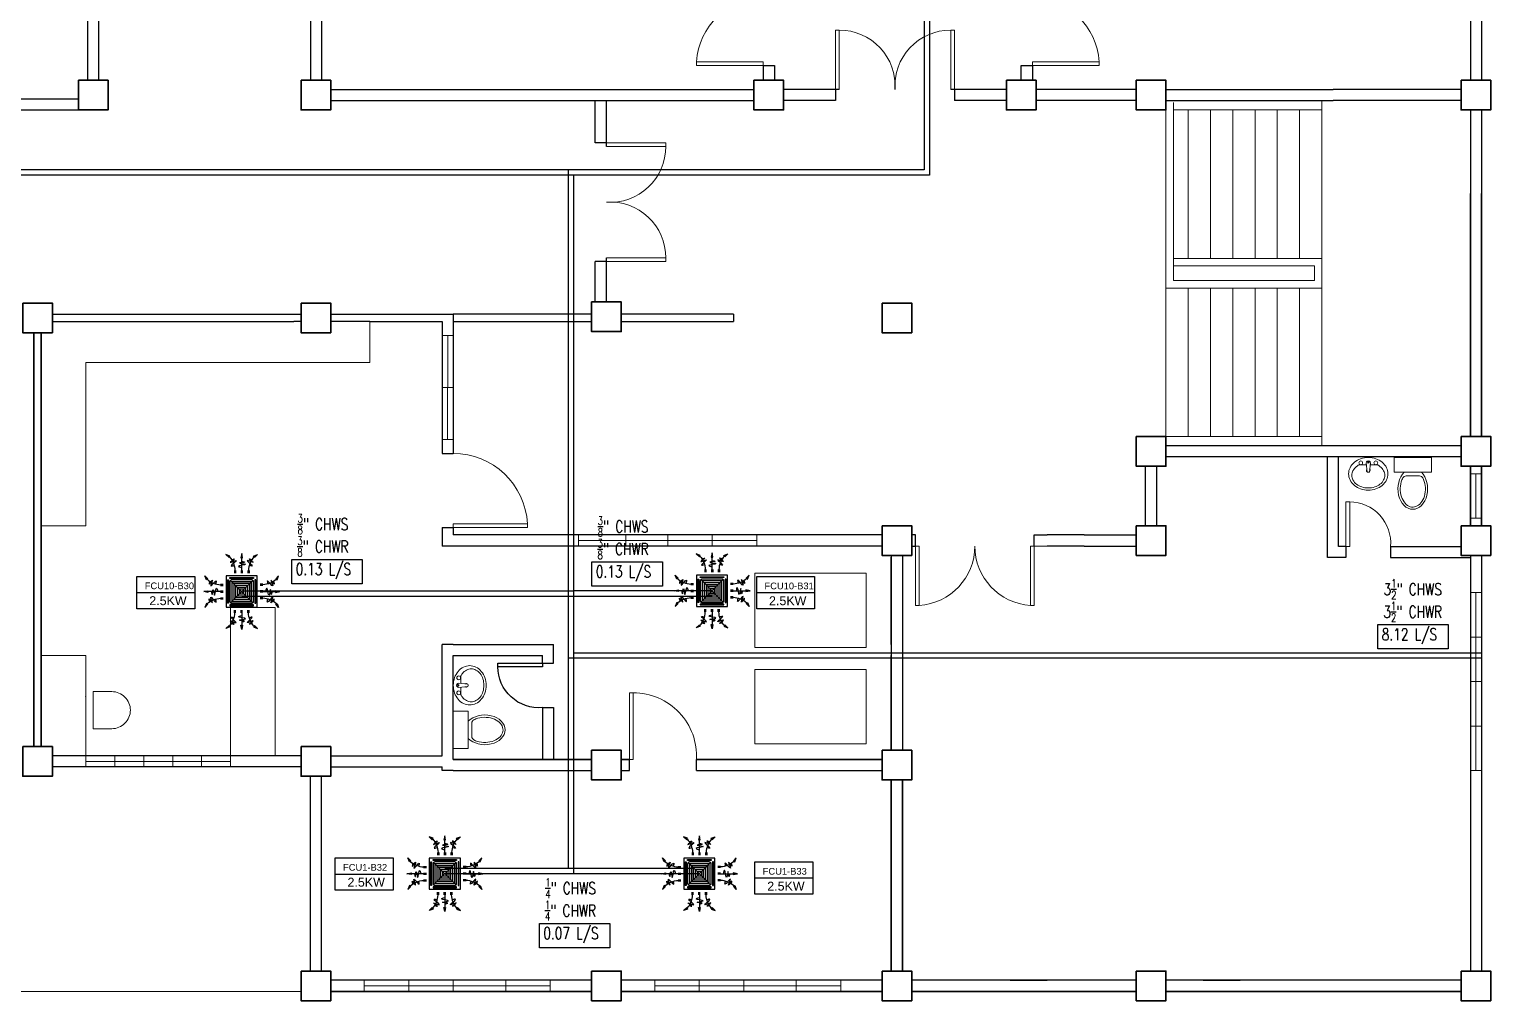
# Model space of a CAD drawing. Header units: millimetres. Extents: x 5 to 430, y 3 to 339.
# Drawn here: x 42.93 to 62.62, y 80.74 to 93.83 of the extents above; entities that cross this region are included whole.
import ezdxf

# ---------------------------------------------------------------- set-up
doc = ezdxf.new("R2010")
doc.units = ezdxf.units.MM
doc.header["$MEASUREMENT"] = 0
for name, color, linetype in [('AIR', 7, 'Continuous'), ('fcu line', 7, 'Continuous'), ('fcu return', 7, 'Continuous'), ('Legends', 7, 'Continuous'), ('pipe label', 7, 'Continuous')]:
    doc.layers.add(name, color=color, linetype=linetype)
doc.styles.add('Arch-Dim', font='simplex.shx', dxfattribs={"width": 0.75})
doc.styles.get("Standard").update_dxf_attribs({"font": 'arial.ttf'})

# ---------------------------------------------------------------- blocks, each defined once
blk = doc.blocks.new('door-.60m')
at = {"ltscale": 0.03}
blk.add_lwpolyline([(0, 0), (0.05, 0), (0.05, 0.6), (0, 0.6)], close=True, dxfattribs=at)
blk.add_arc((0.05, 0.048), 0.552, 355.0209, 90, dxfattribs=at)
blk = doc.blocks.new('FCU-13000P (CASSETTE SPLIT)')
at = {"layer": 'AIR', "ltscale": 3}
for p, q in [((0, 0.523), (0, 1)), ((-0.193, 0.558), (-0.193, 0.487)), ((-0.162, 0.558), (-0.162, 0.487)), ((-0.016, 0.558), (-0.016, 0.487)), ((0.016, 0.558), (0.016, 0.487)), ((0.162, 0.558), (0.162, 0.487)), ((0.193, 0.558), (0.193, 0.487)), ((-0.523, 0), (-1, 0)), ((-0.558, 0.193), (-0.487, 0.193)), ((-0.558, 0.162), (-0.487, 0.162)), ((-0.558, 0.016), (-0.487, 0.016)), ((0.558, 0.193), (0.487, 0.193)), ((0.558, 0.162), (0.487, 0.162)), ((0.558, 0.016), (0.487, 0.016)), ((0.523, 0), (1, 0)), ((-0.558, -0.016), (-0.487, -0.016)), ((-0.558, -0.162), (-0.487, -0.162)), ((-0.558, -0.193), (-0.487, -0.193)), ((0.558, -0.016), (0.487, -0.016)), ((0.558, -0.162), (0.487, -0.162)), ((0.558, -0.193), (0.487, -0.193)), ((-0.193, -0.558), (-0.193, -0.487)), ((-0.162, -0.558), (-0.162, -0.487)), ((-0.016, -0.558), (-0.016, -0.487)), ((0, -0.523), (0, -1)), ((0.016, -0.558), (0.016, -0.487)), ((0.162, -0.558), (0.162, -0.487)), ((0.193, -0.558), (0.193, -0.487))]:
    blk.add_line(p, q, dxfattribs=at)
at = {"layer": 'AIR'}
for p, q in [((0.295, -0.295), (-0.295, 0.295)), ((0.295, 0.295), (-0.295, -0.295))]:
    blk.add_line(p, q, dxfattribs=at)
at = {"layer": 'AIR', "ltscale": 3}
for points in [[(-0.335, 0.895), (-0.311, 0.932), (-0.416, 0.973)], [(-0.022, 0.89), (0.022, 0.89), (0, 1)], [(0.335, 0.895), (0.311, 0.932), (0.416, 0.973)], [(-0.895, 0.335), (-0.932, 0.311), (-0.973, 0.416)], [(0.895, 0.335), (0.932, 0.311), (0.973, 0.416)], [(-0.89, 0.022), (-0.89, -0.022), (-1, 0)], [(0.89, 0.022), (0.89, -0.022), (1, 0)], [(-0.895, -0.335), (-0.932, -0.311), (-0.973, -0.416)], [(0.895, -0.335), (0.932, -0.311), (0.973, -0.416)], [(-0.335, -0.895), (-0.311, -0.932), (-0.416, -0.973)], [(-0.022, -0.89), (0.022, -0.89), (0, -1)], [(0.335, -0.895), (0.311, -0.932), (0.416, -0.973)]]:
    blk.add_lwpolyline(points, close=True, dxfattribs=at)
at = {"layer": 'AIR'}
for points in [[(-0.323, 0.914, -0.171809), (-0.178, 0.558), (-0.178, 0.522)], [(0.323, 0.914, 0.171809), (0.178, 0.558), (0.178, 0.522)], [(-0.914, 0.323, 0.171809), (-0.558, 0.178), (-0.522, 0.178)], [(0.914, 0.323, -0.171809), (0.558, 0.178), (0.522, 0.178)], [(-0.914, -0.323, -0.171809), (-0.558, -0.178), (-0.522, -0.178)], [(0.914, -0.323, 0.171809), (0.558, -0.178), (0.522, -0.178)], [(-0.323, -0.914, 0.171809), (-0.178, -0.558), (-0.178, -0.522)], [(0.323, -0.914, -0.171809), (0.178, -0.558), (0.178, -0.522)]]:
    blk.add_lwpolyline(points, format="xyb", dxfattribs=at)
for points in [[(-0.41, -0.41), (0.41, -0.41), (0.41, 0.41), (-0.41, 0.41)], [(-0.373, 0.31), (-0.348, 0.31), (-0.348, -0.31), (-0.373, -0.31)], [(-0.31, 0.372), (0.31, 0.372), (0.31, 0.348), (-0.31, 0.348)], [(-0.26, -0.26), (0.26, -0.26), (0.26, 0.26), (-0.26, 0.26)], [(-0.21, -0.21), (0.21, -0.21), (0.21, 0.21), (-0.21, 0.21)], [(-0.16, -0.16), (0.16, -0.16), (0.16, 0.16), (-0.16, 0.16)], [(-0.11, -0.11), (0.11, -0.11), (0.11, 0.11), (-0.11, 0.11)], [(-0.06, -0.06), (0.06, -0.06), (0.06, 0.06), (-0.06, 0.06)], [(0.372, 0.31), (0.348, 0.31), (0.348, -0.31), (0.372, -0.31)], [(-0.31, -0.373), (0.31, -0.373), (0.31, -0.348), (-0.31, -0.348)]]:
    blk.add_lwpolyline(points, close=True, dxfattribs=at)
blk.add_lwpolyline([(-0.26, -0.31), (0.26, -0.31, 0.414214), (0.31, -0.26), (0.31, 0.26, 0.414214), (0.26, 0.31), (-0.26, 0.31, 0.414214), (-0.31, 0.26), (-0.31, -0.26, 0.414214)], format="xyb", close=True, dxfattribs=at)
at = {"layer": 'AIR', "ltscale": 3}
for points in [[(-0.268, 0.84), (-0.231, 0.852), (-0.134, 0.882), (-0.422, 0.704), (0.005, 0.903), (-0.358, 0.645), (-0.239, 0.678), (-0.199, 0.69)], [(0.268, 0.84), (0.231, 0.852), (0.134, 0.882), (0.422, 0.704), (-0.005, 0.903), (0.358, 0.645), (0.239, 0.678), (0.199, 0.69)], [(-0.84, 0.268), (-0.852, 0.231), (-0.882, 0.134), (-0.704, 0.422), (-0.903, -0.005), (-0.645, 0.358), (-0.678, 0.239), (-0.69, 0.199)], [(0.84, 0.268), (0.852, 0.231), (0.882, 0.134), (0.704, 0.422), (0.903, -0.005), (0.645, 0.358), (0.678, 0.239), (0.69, 0.199)], [(-0.84, -0.268), (-0.852, -0.231), (-0.882, -0.134), (-0.704, -0.422), (-0.903, 0.005), (-0.645, -0.358), (-0.678, -0.239), (-0.69, -0.199)], [(0.84, -0.268), (0.852, -0.231), (0.882, -0.134), (0.704, -0.422), (0.903, 0.005), (0.645, -0.358), (0.678, -0.239), (0.69, -0.199)], [(-0.268, -0.84), (-0.231, -0.852), (-0.134, -0.882), (-0.422, -0.704), (0.005, -0.903), (-0.358, -0.645), (-0.239, -0.678), (-0.199, -0.69)], [(0.268, -0.84), (0.231, -0.852), (0.134, -0.882), (0.422, -0.704), (-0.005, -0.903), (0.358, -0.645), (0.239, -0.678), (0.199, -0.69)]]:
    blk.add_open_spline(points, degree=3, knots=[0.0032834, 0.0032834, 0.0032834, 0.0032834, 0.0712567, 0.1924075, 0.3347111, 0.5062145, 0.5813292, 0.5813292, 0.5813292, 0.5813292], dxfattribs=at)
for points in [[(0, 0.8), (0.077, 0.776), (-0.058, 0.755), (0.098, 0.718), (-0.087, 0.663), (0, 0.631)], [(-0.8, 0), (-0.776, -0.077), (-0.755, 0.058), (-0.718, -0.098), (-0.663, 0.087), (-0.631, 0)], [(0.8, 0), (0.776, -0.077), (0.755, 0.058), (0.718, -0.098), (0.663, 0.087), (0.631, 0)], [(0, -0.8), (0.077, -0.776), (-0.058, -0.755), (0.098, -0.718), (-0.087, -0.663), (0, -0.631)]]:
    blk.add_spline(points, degree=3, dxfattribs=at)
for points in [[(-0.416, 0.973), (-0.335, 0.895), (-0.311, 0.932)], [(0, 1), (-0.022, 0.89), (0.022, 0.89)], [(0.416, 0.973), (0.335, 0.895), (0.311, 0.932)], [(-0.973, 0.416), (-0.895, 0.335), (-0.932, 0.311)], [(0.973, 0.416), (0.895, 0.335), (0.932, 0.311)], [(-1, 0), (-0.89, 0.022), (-0.89, -0.022)], [(1, 0), (0.89, 0.022), (0.89, -0.022)], [(-0.973, -0.416), (-0.895, -0.335), (-0.932, -0.311)], [(0.973, -0.416), (0.895, -0.335), (0.932, -0.311)], [(-0.416, -0.973), (-0.335, -0.895), (-0.311, -0.932)], [(0, -1), (-0.022, -0.89), (0.022, -0.89)], [(0.416, -0.973), (0.335, -0.895), (0.311, -0.932)]]:
    blk.add_solid(points, dxfattribs=at)

msp = doc.modelspace()

# ---------------------------------------------------------------- linework, layer by layer
at = {"color": 8, "lineweight": 25}
for p, q in [((43.716, 93.144), (43.716, 98.744)), ((43.866, 93.144), (43.866, 98.744)), ((62.491, 98.744), (62.491, 93.144)), ((46.716, 96.217), (46.716, 93.144)), ((46.866, 96.217), (46.866, 93.144)), ((62.341, 96.217), (62.341, 93.144)), ((52.816, 93.344), (52.816, 93.144)), ((52.816, 93.344), (52.966, 93.344)), ((52.966, 93.344), (52.966, 93.144)), ((56.291, 93.144), (56.291, 93.344)), ((56.291, 93.344), (56.441, 93.344)), ((56.441, 93.344), (56.441, 93.144)), ((56.291, 93.244), (56.291, 93.244)), ((46.991, 93.019), (52.691, 93.019)), ((53.841, 93.019), (53.091, 93.019)), ((53.791, 93.019), (53.791, 92.869)), ((56.091, 93.019), (55.341, 93.019)), ((55.391, 93.019), (55.391, 92.869)), ((57.841, 93.019), (56.491, 93.019)), ((58.241, 93.019), (58.491, 93.019)), ((58.491, 93.019), (60.491, 93.019)), ((62.216, 93.019), (60.491, 93.019)), ((41.91, 92.894), (43.591, 92.894)), ((41.96, 92.744), (43.591, 92.744)), ((46.991, 92.869), (52.691, 92.869)), ((50.554, 92.301), (50.554, 92.869)), ((50.704, 92.251), (50.704, 92.869)), ((53.791, 92.869), (53.091, 92.869)), ((56.091, 92.869), (55.391, 92.869)), ((57.841, 92.869), (56.491, 92.869)), ((58.241, 92.869), (58.491, 92.869)), ((58.491, 92.869), (60.491, 92.869)), ((62.216, 92.869), (60.491, 92.869)), ((62.341, 92.744), (62.341, 88.344)), ((62.491, 92.744), (62.491, 88.344)), ((50.704, 92.301), (50.554, 92.301)), ((62.341, 88.344), (62.341, 91.617)), ((62.491, 88.344), (62.491, 91.617)), ((50.554, 90.157), (50.554, 90.701)), ((50.704, 90.701), (50.554, 90.701)), ((50.704, 90.157), (50.704, 90.751)), ((43.241, 89.992), (46.191, 89.992)), ((46.191, 89.992), (46.591, 89.992)), ((46.991, 89.992), (48.491, 89.992)), ((48.491, 89.992), (48.641, 89.992)), ((48.641, 89.992), (48.641, 88.117)), ((50.504, 89.992), (48.641, 89.992)), ((52.416, 89.992), (50.904, 89.992)), ((52.416, 89.992), (52.416, 89.892)), ((43.241, 89.892), (46.491, 89.892)), ((46.591, 89.892), (46.491, 89.892)), ((47.516, 89.892), (46.991, 89.892)), ((47.516, 89.892), (48.491, 89.892)), ((48.491, 89.892), (48.491, 88.117)), ((48.641, 89.892), (50.504, 89.892)), ((50.904, 89.892), (52.416, 89.892)), ((42.991, 84.167), (42.991, 89.742)), ((42.991, 89.742), (42.991, 84.167)), ((43.091, 89.742), (43.091, 86.767)), ((43.091, 84.167), (43.091, 89.742)), ((43.091, 89.742), (43.091, 84.167)), ((62.216, 88.219), (58.241, 88.219)), ((43.091, 88.142), (43.091, 86.042)), ((48.491, 88.117), (48.641, 88.117)), ((62.216, 88.069), (58.241, 88.069)), ((60.416, 86.713), (60.416, 88.063)), ((60.566, 86.863), (60.566, 88.063)), ((57.966, 87.142), (57.966, 87.944)), ((58.116, 87.142), (58.116, 87.944)), ((62.341, 87.944), (62.341, 87.142)), ((62.341, 87.142), (62.341, 87.944)), ((62.491, 87.944), (62.491, 87.142)), ((62.491, 87.142), (62.491, 87.944)), ((48.491, 87.117), (48.491, 87.017)), ((48.491, 87.117), (48.641, 87.117)), ((48.641, 87.117), (48.641, 87.025)), ((48.641, 87.025), (48.641, 87.017)), ((48.491, 87.017), (48.491, 86.867)), ((48.641, 86.867), (48.491, 86.867)), ((54.416, 87.017), (48.641, 87.017)), ((54.416, 86.867), (48.641, 86.867)), ((54.866, 87.017), (54.816, 87.017)), ((54.816, 86.867), (54.866, 86.867)), ((54.866, 86.867), (54.866, 87.017)), ((56.466, 87.017), (56.641, 87.017)), ((56.466, 86.867), (56.466, 87.017)), ((57.141, 87.017), (56.641, 87.017)), ((57.141, 86.867), (56.641, 86.867)), ((57.141, 87.017), (57.841, 87.017)), ((57.141, 86.867), (57.841, 86.867)), ((54.541, 86.742), (54.541, 85.167)), ((54.541, 85.542), (54.541, 86.717)), ((54.691, 86.742), (54.691, 85.167)), ((54.691, 86.717), (54.691, 84.117)), ((62.341, 86.742), (62.341, 81.142)), ((62.341, 86.742), (62.341, 81.142)), ((62.491, 86.742), (62.491, 81.142)), ((48.491, 84.042), (48.491, 85.542)), ((48.641, 85.542), (48.491, 85.542)), ((48.641, 83.992), (48.641, 85.392)), ((54.541, 84.117), (54.541, 85.392)), ((54.541, 85.167), (54.541, 84.117)), ((54.691, 85.167), (54.691, 84.117)), ((46.591, 84.042), (43.241, 84.042)), ((46.591, 83.892), (43.241, 83.892)), ((46.991, 84.042), (48.491, 84.042)), ((46.991, 83.892), (48.491, 83.892)), ((48.491, 83.842), (48.491, 83.892)), ((48.641, 83.992), (50.504, 83.992)), ((50.504, 83.992), (48.641, 83.992)), ((50.904, 83.992), (51.016, 83.992)), ((51.016, 83.992), (50.904, 83.992)), ((51.016, 83.842), (51.016, 83.992)), ((51.916, 83.992), (53.191, 83.992)), ((51.916, 83.842), (51.916, 83.992)), ((54.416, 83.992), (51.916, 83.992)), ((53.191, 83.992), (54.416, 83.992)), ((46.716, 81.142), (46.716, 83.767)), ((46.866, 81.142), (46.866, 83.767)), ((48.641, 83.842), (48.491, 83.842)), ((48.641, 83.842), (50.504, 83.842)), ((50.904, 83.842), (51.016, 83.842)), ((51.916, 83.842), (54.416, 83.842)), ((54.541, 83.717), (54.541, 81.142)), ((54.541, 81.142), (54.541, 83.717)), ((54.691, 83.717), (54.691, 81.142)), ((54.691, 81.142), (54.691, 83.717)), ((54.541, 83.017), (54.541, 81.142)), ((50.504, 81.017), (46.991, 81.017)), ((50.504, 81.017), (48.641, 81.017)), ((54.416, 81.017), (50.904, 81.017)), ((54.416, 81.017), (50.904, 81.017)), ((57.841, 81.017), (54.816, 81.017)), ((56.141, 81.017), (56.641, 81.017)), ((62.216, 81.017), (58.241, 81.017)), ((58.741, 81.017), (59.241, 81.017)), ((50.504, 80.867), (46.991, 80.867)), ((46.991, 80.867), (50.504, 80.867)), ((50.504, 80.867), (48.491, 80.867)), ((54.416, 80.867), (50.904, 80.867)), ((54.416, 80.867), (50.904, 80.867)), ((50.904, 80.867), (54.416, 80.867)), ((57.841, 80.867), (54.816, 80.867)), ((54.816, 80.867), (57.841, 80.867)), ((62.216, 80.867), (58.241, 80.867)), ((58.241, 80.867), (62.216, 80.867))]:
    msp.add_line(p, q, dxfattribs=at)
at = {"color": 8, "lineweight": 13}
for p, q in [((51.916, 93.394), (52.816, 93.394)), ((52.816, 93.344), (51.916, 93.344)), ((51.918, 93.394), (51.918, 93.344)), ((52.816, 93.344), (52.816, 93.394)), ((57.341, 93.394), (56.441, 93.394)), ((56.441, 93.394), (56.441, 93.344)), ((56.441, 93.244), (56.441, 93.394)), ((56.441, 93.344), (57.341, 93.344)), ((57.341, 93.344), (57.341, 93.394)), ((48.641, 87.167), (48.641, 87.117)), ((49.641, 87.167), (48.641, 87.167)), ((48.641, 87.167), (48.641, 87.117)), ((48.641, 87.117), (49.641, 87.117)), ((49.641, 87.117), (49.641, 87.167)), ((54.866, 86.867), (54.916, 86.867)), ((54.916, 86.867), (54.866, 86.867)), ((54.866, 86.867), (54.866, 86.067)), ((54.916, 86.067), (54.916, 86.867)), ((56.416, 86.067), (56.416, 86.867)), ((56.416, 86.867), (56.466, 86.867)), ((56.416, 86.867), (56.641, 86.867)), ((56.466, 86.867), (56.466, 86.067)), ((54.866, 86.067), (54.916, 86.067)), ((56.466, 86.067), (56.416, 86.067))]:
    msp.add_line(p, q, dxfattribs=at)
at = {"color": 8, "lineweight": 9}
for p, q in [((56.441, 93.144), (56.291, 93.144)), ((58.241, 92.744), (58.241, 92.869)), ((58.241, 90.344), (58.241, 92.744)), ((58.341, 92.744), (58.341, 92.844)), ((58.341, 90.444), (58.341, 92.744)), ((60.341, 92.744), (58.341, 92.744)), ((58.541, 92.744), (58.541, 90.744)), ((58.841, 92.744), (58.841, 90.744)), ((59.141, 92.744), (59.141, 90.744)), ((59.441, 92.744), (59.441, 90.744)), ((59.741, 92.744), (59.741, 90.744)), ((60.041, 92.744), (60.041, 90.744)), ((60.341, 92.869), (60.341, 92.744)), ((60.341, 92.744), (60.341, 90.744)), ((60.041, 90.744), (58.341, 90.744)), ((60.041, 90.644), (58.341, 90.644)), ((60.041, 90.744), (60.341, 90.744)), ((60.041, 90.644), (60.241, 90.644)), ((60.241, 90.444), (60.241, 90.644)), ((60.341, 90.644), (60.341, 90.744)), ((60.341, 90.444), (60.341, 90.644)), ((60.041, 90.444), (58.341, 90.444)), ((60.041, 90.444), (60.241, 90.444)), ((60.341, 90.344), (60.341, 90.444)), ((60.041, 90.344), (58.241, 90.344)), ((58.241, 90.344), (58.241, 88.344)), ((58.541, 90.344), (58.541, 88.344)), ((58.841, 90.344), (58.841, 88.344)), ((59.141, 90.344), (59.141, 88.344)), ((59.441, 90.344), (59.441, 88.344)), ((59.741, 90.344), (59.741, 88.344)), ((60.041, 90.344), (60.041, 88.344)), ((60.041, 90.344), (60.341, 90.344)), ((60.341, 90.344), (60.341, 88.344)), ((47.516, 89.342), (47.516, 89.892)), ((48.641, 89.704), (48.493, 89.704)), ((48.493, 89.704), (48.493, 88.304)), ((48.567, 89.704), (48.563, 88.304)), ((48.641, 89.004), (48.641, 89.704)), ((48.641, 89.004), (48.493, 89.004)), ((48.493, 88.304), (48.639, 88.304)), ((60.341, 88.344), (58.241, 88.344)), ((58.241, 88.219), (58.241, 88.344)), ((60.341, 88.219), (60.341, 88.344)), ((61.316, 88.063), (61.316, 87.863)), ((61.816, 88.063), (61.316, 88.063)), ((61.816, 87.863), (61.816, 88.063)), ((60.952, 87.865), (60.938, 87.987)), ((60.981, 87.865), (60.994, 87.987)), ((61.316, 87.863), (61.816, 87.863)), ((61.476, 87.813), (61.657, 87.813)), ((62.491, 87.843), (62.341, 87.843)), ((62.341, 87.843), (62.341, 87.243)), ((62.416, 87.843), (62.416, 87.243)), ((62.491, 87.543), (62.491, 87.843)), ((62.341, 87.243), (62.491, 87.243)), ((58.241, 87.142), (58.241, 87.017)), ((50.329, 86.867), (50.329, 87.017)), ((50.329, 87.017), (52.729, 87.017)), ((52.729, 86.942), (50.329, 86.942)), ((51.529, 86.867), (50.329, 86.867)), ((50.966, 86.867), (50.966, 87.017)), ((51.529, 86.867), (51.529, 87.017)), ((51.529, 86.867), (52.729, 86.867)), ((52.129, 86.867), (52.129, 87.017)), ((52.729, 87.017), (52.729, 86.867)), ((54.691, 86.742), (54.691, 86.717)), ((62.491, 86.742), (62.491, 86.242)), ((62.491, 86.242), (62.341, 86.242)), ((62.341, 86.242), (62.341, 83.842)), ((62.416, 86.242), (62.416, 83.842)), ((62.491, 85.042), (62.491, 86.242)), ((46.241, 86.042), (46.241, 84.042)), ((43.091, 85.767), (43.091, 85.392)), ((62.491, 85.642), (62.341, 85.642)), ((43.091, 85.392), (43.091, 84.167)), ((54.541, 85.017), (54.541, 85.167)), ((48.839, 85.006), (48.717, 85.019)), ((48.839, 84.977), (48.717, 84.964)), ((62.491, 85.042), (62.341, 85.042)), ((62.491, 83.842), (62.491, 85.042)), ((48.641, 84.642), (48.841, 84.642)), ((48.641, 84.142), (48.641, 84.642)), ((48.841, 84.642), (48.841, 84.142)), ((48.891, 84.482), (48.891, 84.301)), ((62.491, 84.442), (62.341, 84.442)), ((48.841, 84.142), (48.641, 84.142)), ((43.691, 84.042), (43.241, 84.042)), ((43.241, 83.892), (43.691, 83.892)), ((43.691, 84.042), (43.691, 83.892)), ((45.641, 83.967), (43.691, 83.967)), ((43.691, 83.892), (45.591, 83.892)), ((43.691, 83.892), (44.081, 83.892)), ((44.081, 83.892), (44.081, 84.042)), ((44.081, 84.042), (44.471, 84.042)), ((44.471, 84.042), (44.471, 83.892)), ((44.471, 83.892), (44.861, 83.892)), ((44.861, 83.892), (44.861, 84.042)), ((44.861, 84.042), (45.251, 84.042)), ((45.251, 84.042), (45.251, 83.892)), ((45.251, 83.892), (45.641, 83.892)), ((46.191, 84.042), (45.591, 84.042)), ((45.591, 83.892), (46.341, 83.892)), ((45.641, 83.892), (45.641, 84.042)), ((62.341, 83.842), (62.491, 83.842)), ((47.441, 80.867), (47.441, 81.017)), ((49.947, 80.942), (47.441, 80.942)), ((48.041, 80.867), (48.041, 81.017)), ((48.641, 81.017), (48.641, 80.867)), ((48.747, 81.017), (49.947, 81.017)), ((49.347, 81.017), (49.347, 80.867)), ((49.947, 81.017), (49.947, 80.867)), ((51.354, 80.867), (51.354, 81.017)), ((53.86, 80.942), (51.354, 80.942)), ((51.954, 80.867), (51.954, 81.017)), ((52.554, 81.017), (52.554, 80.867)), ((52.66, 81.017), (53.86, 81.017)), ((53.26, 81.017), (53.26, 80.867)), ((53.86, 81.017), (53.86, 80.867)), ((54.816, 81.017), (55.541, 81.017)), ((55.541, 81.017), (56.141, 81.017)), ((57.141, 81.017), (56.641, 81.017)), ((57.141, 81.017), (57.841, 81.017)), ((58.241, 81.017), (58.741, 81.017)), ((59.741, 81.017), (59.241, 81.017)), ((59.741, 81.017), (60.741, 81.017)), ((60.741, 81.017), (61.341, 81.017)), ((61.341, 81.017), (62.216, 81.017)), ((46.591, 80.867), (31.266, 80.867)), ((48.641, 80.867), (47.441, 80.867)), ((52.554, 80.867), (51.354, 80.867))]:
    msp.add_line(p, q, dxfattribs=at)
at = {"color": 8, "lineweight": 9, "ltscale": 0.4}
for p, q in [((43.691, 89.342), (47.516, 89.342)), ((43.691, 89.342), (43.691, 87.142)), ((43.091, 87.142), (43.691, 87.142)), ((45.641, 84.042), (45.641, 86.042)), ((46.241, 86.042), (45.641, 86.042)), ((43.091, 85.392), (43.691, 85.392)), ((43.691, 85.392), (43.691, 84.042))]:
    msp.add_line(p, q, dxfattribs=at)
at = {"color": 8, "lineweight": 25, "ltscale": 0.4}
for p, q in [((60.666, 86.863), (60.566, 86.863)), ((60.666, 86.863), (60.666, 86.713)), ((61.266, 86.863), (61.266, 86.713)), ((61.266, 86.863), (62.216, 86.863)), ((60.666, 86.713), (60.416, 86.713)), ((61.266, 86.713), (62.341, 86.713)), ((48.641, 85.542), (49.991, 85.542)), ((49.991, 85.292), (49.991, 85.542)), ((48.641, 85.392), (49.841, 85.392)), ((48.641, 85.392), (49.841, 85.392)), ((49.841, 85.292), (49.841, 85.392)), ((49.841, 85.292), (49.991, 85.292)), ((49.841, 84.692), (49.991, 84.692)), ((49.841, 84.692), (49.841, 83.992)), ((49.991, 84.692), (49.991, 83.992))]:
    msp.add_line(p, q, dxfattribs=at)
at = {"color": 8, "lineweight": 13, "ltscale": 0.03}
for points in [[(53.791, 93.019), (53.841, 93.019), (53.841, 93.819), (53.791, 93.819)], [(55.391, 93.019), (55.341, 93.019), (55.341, 93.819), (55.391, 93.819)], [(50.704, 92.301), (50.704, 92.251), (51.504, 92.251), (51.504, 92.301)], [(50.704, 90.701), (50.704, 90.751), (51.504, 90.751), (51.504, 90.701)], [(60.666, 86.863), (60.716, 86.863), (60.716, 87.463), (60.666, 87.463)], [(51.016, 83.992), (51.066, 83.992), (51.066, 84.892), (51.016, 84.892)]]:
    msp.add_lwpolyline(points, close=True, dxfattribs=at)
at = {"color": 8, "lineweight": 35}
for points in [[(43.591, 93.144), (43.991, 93.144), (43.991, 92.744), (43.591, 92.744)], [(46.591, 93.144), (46.991, 93.144), (46.991, 92.744), (46.591, 92.744)], [(52.691, 93.144), (53.091, 93.144), (53.091, 92.744), (52.691, 92.744)], [(56.091, 93.144), (56.491, 93.144), (56.491, 92.744), (56.091, 92.744)], [(57.841, 93.144), (58.241, 93.144), (58.241, 92.744), (57.841, 92.744)], [(62.216, 93.144), (62.616, 93.144), (62.616, 92.744), (62.216, 92.744)], [(42.841, 90.142), (43.241, 90.142), (43.241, 89.742), (42.841, 89.742)], [(46.591, 90.142), (46.991, 90.142), (46.991, 89.742), (46.591, 89.742)], [(50.504, 90.157), (50.904, 90.157), (50.904, 89.757), (50.504, 89.757)], [(54.416, 90.142), (54.816, 90.142), (54.816, 89.742), (54.416, 89.742)], [(57.841, 88.344), (58.241, 88.344), (58.241, 87.944), (57.841, 87.944)], [(62.216, 88.344), (62.616, 88.344), (62.616, 87.944), (62.216, 87.944)], [(54.416, 87.142), (54.816, 87.142), (54.816, 86.742), (54.416, 86.742)], [(57.841, 87.142), (58.241, 87.142), (58.241, 86.742), (57.841, 86.742)], [(62.216, 87.142), (62.616, 87.142), (62.616, 86.742), (62.216, 86.742)], [(42.841, 84.167), (43.241, 84.167), (43.241, 83.767), (42.841, 83.767)], [(46.591, 84.167), (46.991, 84.167), (46.991, 83.767), (46.591, 83.767)], [(50.504, 84.117), (50.904, 84.117), (50.904, 83.717), (50.504, 83.717)], [(54.416, 84.117), (54.816, 84.117), (54.816, 83.717), (54.416, 83.717)], [(46.591, 81.142), (46.991, 81.142), (46.991, 80.742), (46.591, 80.742)], [(50.504, 81.142), (50.904, 81.142), (50.904, 80.742), (50.504, 80.742)], [(54.416, 81.142), (54.816, 81.142), (54.816, 80.742), (54.416, 80.742)], [(57.841, 81.142), (58.241, 81.142), (58.241, 80.742), (57.841, 80.742)], [(62.216, 81.142), (62.616, 81.142), (62.616, 80.742), (62.216, 80.742)]]:
    msp.add_lwpolyline(points, close=True, dxfattribs=at)
at = {"color": 8, "lineweight": 9}
for points in [[(48.493, 89.704), (48.639, 89.704), (48.639, 88.304), (48.493, 88.304)], [(62.341, 87.843), (62.491, 87.843), (62.491, 87.243), (62.341, 87.243)], [(52.729, 86.867), (50.329, 86.867), (50.329, 87.017), (52.729, 87.017)], [(50.329, 87.017), (52.729, 87.017), (52.729, 86.867), (50.329, 86.867)], [(62.341, 86.242), (62.491, 86.242), (62.491, 83.842), (62.341, 83.842)], [(43.691, 84.042), (45.641, 84.042), (45.641, 83.892), (43.691, 83.892)], [(47.441, 81.017), (49.947, 81.017), (49.947, 80.867), (47.441, 80.867)], [(51.354, 81.017), (53.86, 81.017), (53.86, 80.867), (51.354, 80.867)]]:
    msp.add_lwpolyline(points, close=True, dxfattribs=at)
for points in [[(60.701, 87.842, 0.11576), (60.721, 87.759, 0.104047), (60.779, 87.685, 0.090875), (60.863, 87.638, 0.083344), (60.966, 87.621, 0.083344), (61.07, 87.638, 0.090875), (61.154, 87.685, 0.104047), (61.212, 87.759, 0.11576), (61.231, 87.842, 0.11576), (61.212, 87.924, 0.104047), (61.154, 87.998, 0.090875), (61.07, 88.045, 0.083344), (60.966, 88.063, 0.083344), (60.863, 88.045, 0.090875), (60.779, 87.998, 0.104047), (60.721, 87.924, 0.11576)], [(48.862, 85.257, -0.11576), (48.945, 85.237, -0.104047), (49.018, 85.179, -0.090875), (49.066, 85.095, -0.083344), (49.083, 84.992, -0.083344), (49.066, 84.888, -0.090875), (49.018, 84.804, -0.104047), (48.945, 84.746, -0.11576), (48.862, 84.727, -0.11576), (48.78, 84.746, -0.104047), (48.706, 84.804, -0.090875), (48.659, 84.888, -0.083344), (48.641, 84.992, -0.083344), (48.659, 85.095, -0.090875), (48.706, 85.179, -0.104047), (48.78, 85.237, -0.11576)]]:
    msp.add_lwpolyline(points, format="xyb", close=True, dxfattribs=at)
for points in [[(60.744, 87.821, 0.124838), (60.76, 87.758, 0.105788), (60.809, 87.7, 0.086697), (60.879, 87.664, 0.076776), (60.966, 87.651, 0.076776), (61.054, 87.664, 0.086697), (61.124, 87.7, 0.105788), (61.173, 87.758, 0.124838), (61.189, 87.821, 0.124838), (61.173, 87.883, 0.105788), (61.124, 87.941, 0.040067), (61.093, 87.961), (60.991, 87.961, 0.040067)], [(60.942, 87.961), (60.84, 87.961, 0.040067), (60.809, 87.941, 0.105788), (60.76, 87.883, 0.124838), (60.744, 87.821, 0.124838)], [(48.883, 85.214, -0.124838), (48.946, 85.198, -0.105788), (49.003, 85.149, -0.086697), (49.04, 85.079, -0.076776), (49.053, 84.992, -0.076776), (49.04, 84.904, -0.086697), (49.003, 84.834, -0.105788), (48.946, 84.785, -0.124838), (48.883, 84.769, -0.124838), (48.821, 84.785, -0.105788), (48.763, 84.834, -0.040067), (48.743, 84.865), (48.743, 84.967, -0.040067)], [(48.743, 85.016), (48.743, 85.118, -0.040067), (48.763, 85.149, -0.105788), (48.821, 85.198, -0.124838), (48.883, 85.214, -0.124838)]]:
    msp.add_lwpolyline(points, format="xyb", dxfattribs=at)
at = {"color": 8, "lineweight": 9, "ltscale": 1000}
for points in [[(54.204, 85.503), (52.704, 85.503), (52.704, 86.503), (54.204, 86.503)], [(54.204, 85.205), (52.704, 85.205), (52.704, 84.205), (54.204, 84.205)]]:
    msp.add_lwpolyline(points, close=True, dxfattribs=at)
at = {"color": 8, "lineweight": 9, "ltscale": 0.6}
msp.add_lwpolyline([(44.041, 84.407), (43.791, 84.407), (43.791, 84.907), (44.041, 84.907, -0.414214), (44.291, 84.657, -0.414214)], format="xyb", close=True, dxfattribs=at)
at = {"color": 8, "lineweight": 9}
for centre, radius in [((60.865, 87.99), 0.0255), ((60.966, 87.996), 0.0095), ((61.068, 87.99), 0.0255), ((48.714, 85.093), 0.0255), ((48.714, 84.89), 0.0255), ((48.708, 84.992), 0.0095)]:
    msp.add_circle(centre, radius, dxfattribs=at)
at = {"color": 8, "lineweight": 13}
for centre, radius, start, end in [((52.816, 93.344), 0.9, 90, 176.8153), ((56.441, 93.344), 0.9, 3.1847, 90), ((48.641, 87.117), 1, 2.866, 90), ((54.866, 86.867), 0.8, 273.5833, 0), ((56.466, 86.867), 0.8, 180, 266.4167)]:
    msp.add_arc(centre, radius, start, end, dxfattribs=at)
at = {"color": 8, "lineweight": 13, "ltscale": 0.03}
for centre, radius, start, end in [((53.841, 93.067), 0.752, 356.3048, 90), ((55.341, 93.067), 0.752, 90, 183.6952), ((50.752, 92.251), 0.752, 266.3048, 0), ((50.752, 90.751), 0.752, 0, 93.6952), ((60.716, 86.911), 0.552, 355.0209, 90), ((51.066, 84.04), 0.851, 356.7268, 90)]:
    msp.add_arc(centre, radius, start, end, dxfattribs=at)
at = {"color": 8, "lineweight": 9}
for centre, radius, start, end in [((60.966, 87.99), 0.028, 353.7545, 186.2455), ((60.966, 87.888), 0.025, 138.7978, 233.6932), ((60.966, 87.959), 0.0948, 261.2026, 278.7974), ((60.966, 87.888), 0.025, 251.3793, 288.6207), ((60.966, 87.888), 0.025, 306.3068, 41.2022), ((61.476, 87.763), 0.05, 90, 151.8499), ((61.657, 87.763), 0.05, 28.0084, 90), ((48.714, 84.992), 0.028, 83.7545, 276.2455), ((48.816, 84.992), 0.025, 36.3068, 131.2022), ((48.816, 84.992), 0.025, 228.7978, 323.6932), ((48.745, 84.992), 0.0948, 351.2026, 8.7974), ((48.816, 84.992), 0.025, 341.3793, 18.6207), ((48.941, 84.482), 0.05, 118.1501, 180), ((48.941, 84.301), 0.05, 180, 241.9916)]:
    msp.add_arc(centre, radius, start, end, dxfattribs=at)
msp.add_ellipse((61.566, 87.638), major_axis=(0, 0.275), ratio=0.727273, start_param=0.612555, end_param=5.670631, dxfattribs=at)
at = {"color": 8, "lineweight": 9, "extrusion": (0, 0, -1)}
msp.add_ellipse((49.066, 84.392), major_axis=(-0.275, 0), ratio=0.727273, start_param=0.612555, end_param=5.670631, dxfattribs=at)
at = {"color": 8, "lineweight": 9}
for points in [[(61.432, 87.786), (61.423, 87.77), (61.415, 87.752), (61.388, 87.661), (61.394, 87.573), (61.451, 87.442), (61.501, 87.4), (61.6, 87.387), (61.652, 87.413), (61.726, 87.524), (61.744, 87.608), (61.728, 87.722), (61.716, 87.757), (61.701, 87.786)], [(48.918, 84.526), (48.934, 84.535), (48.952, 84.542), (49.043, 84.569), (49.13, 84.564), (49.262, 84.506), (49.303, 84.456), (49.317, 84.358), (49.291, 84.306), (49.18, 84.232), (49.096, 84.214), (48.982, 84.23), (48.947, 84.241), (48.918, 84.257)]]:
    msp.add_open_spline(points, degree=3, knots=[0.937253, 0.937253, 0.937253, 0.937253, 1.185372, 1.185372, 2.113864, 2.113864, 3.042356, 3.042356, 3.970847, 3.970847, 4.899339, 4.899339, 5.346062, 5.346062, 5.346062, 5.346062], dxfattribs=at)
msp.add_point((43.691, 84.842), dxfattribs=at)
at = {"layer": 'fcu line', "linetype": 'Continuous'}
for p, q in [((55.054, 111.395), (55.054, 91.867)), ((55.054, 91.867), (20.277, 91.867)), ((50.265, 82.454), (50.265, 91.867)), ((45.791, 86.265), (50.265, 86.265)), ((62.491, 85.426), (50.265, 85.426)), ((51.956, 82.454), (48.527, 82.454))]:
    msp.add_line(p, q, dxfattribs=at)
at = {"layer": 'fcu line', "linetype": 'Continuous', "lineweight": 25}
msp.add_line((52.127, 86.265), (50.265, 86.265), dxfattribs=at)
at = {"layer": 'fcu return', "linetype": 'Continuous'}
for p, q in [((54.984, 111.325), (54.984, 91.937)), ((54.984, 91.937), (20.277, 91.937)), ((50.195, 82.524), (50.195, 91.937)), ((45.791, 86.195), (52.127, 86.195)), ((62.491, 85.356), (50.195, 85.356)), ((51.886, 82.524), (48.527, 82.524))]:
    msp.add_line(p, q, dxfattribs=at)
at = {"layer": 'Legends', "linetype": 'Continuous', "lineweight": 25}
for p, q in [((44.38, 86.242), (45.159, 86.242)), ((52.728, 86.241), (53.507, 86.241)), ((47.051, 82.449), (47.83, 82.449)), ((52.704, 82.396), (53.483, 82.396))]:
    msp.add_line(p, q, dxfattribs=at)
at = {"layer": 'Legends'}
for points in [[(44.38, 86.46), (45.159, 86.46), (45.159, 86.024), (44.38, 86.024)], [(52.728, 86.459), (53.507, 86.459), (53.507, 86.022), (52.728, 86.022)], [(47.051, 82.667), (47.83, 82.667), (47.83, 82.23), (47.051, 82.23)], [(52.704, 82.614), (53.483, 82.614), (53.483, 82.177), (52.704, 82.177)]]:
    msp.add_lwpolyline(points, close=True, dxfattribs=at)
at = {"layer": 'pipe label', "color": 2, "linetype": 'Continuous', "lineweight": 25}
for points in [[(46.464, 86.687), (47.415, 86.687), (47.415, 86.36), (46.464, 86.36)], [(50.507, 86.654), (51.458, 86.654), (51.458, 86.327), (50.507, 86.327)], [(61.093, 85.809), (62.044, 85.809), (62.044, 85.482), (61.093, 85.482)], [(49.8, 81.782), (50.751, 81.782), (50.751, 81.455), (49.8, 81.455)]]:
    msp.add_lwpolyline(points, close=True, dxfattribs=at)

# ---------------------------------------------------------------- block references
at = {"color": 8, "lineweight": 9, "ltscale": 0.4, "xscale": -1, "rotation": 90}
msp.add_blockref('door-.60m', (49.841, 85.292), dxfattribs=at)
at = {"layer": 'AIR', "xscale": 0.5113536813550488, "yscale": 0.5113536813550488, "zscale": 0.5113536813550488}
for p in [(45.791, 86.255), (52.127, 86.265), (48.527, 82.454), (51.956, 82.454)]:
    msp.add_blockref('FCU-13000P (CASSETTE SPLIT)', p, dxfattribs=at)

# ---------------------------------------------------------------- texts
at = {"layer": 'Legends', "linetype": 'Continuous', "lineweight": 25, "attachment_point": 1}
for s, width, insert, char_height in [('FCU10-B30', 0.44811, (44.485, 86.377), 0.09), ('FCU10-B31', 0.44811, (52.833, 86.376), 0.09), ('2.5KW', 0.23674, (44.546, 86.192), 0.12), ('2.5KW', 0.23674, (52.894, 86.191), 0.12), ('FCU1-B32', 0.44811, (47.156, 82.584), 0.09), ('FCU1-B33', 0.44811, (52.809, 82.531), 0.09), ('2.5KW', 0.23674, (47.216, 82.399), 0.12), ('2.5KW', 0.23674, (52.87, 82.346), 0.12)]:
    msp.add_mtext_dynamic_manual_height_columns(s, width=width, gutter_width=1.011, heights=[0], dxfattribs=dict(at, insert=insert, char_height=char_height))
at = {"layer": 'pipe label', "color": 3, "linetype": 'Continuous', "lineweight": 25, "char_height": 0.16, "attachment_point": 1, "style": 'Arch-Dim'}
for s, insert in [('\\A1;{\\H0.7x;\\S3/8;}" CHWS', (46.543, 87.298)), ('\\A1;{\\H0.7x;\\S3/8;}" CHWS', (50.586, 87.265)), ('\\A1;3{\\H0.7x;\\S1/2;}" CHWS', (61.172, 86.42)), ('\\A1;{\\H0.7x;\\S1/4;}" CHWS', (49.879, 82.393))]:
    msp.add_mtext_dynamic_manual_height_columns(s, width=1.17294, gutter_width=1.011, heights=[0], dxfattribs=dict(at, insert=insert))
at = {"layer": 'pipe label', "color": 240, "linetype": 'Continuous', "lineweight": 25, "char_height": 0.16, "attachment_point": 1, "style": 'Arch-Dim'}
for s, insert in [('\\A1;{\\H0.7x;\\S3/8;}" CHWR', (46.54, 86.995)), ('\\A1;{\\H0.7x;\\S3/8;}" CHWR', (50.583, 86.962)), ('\\A1;{\\H1x;3\\H0.7x;\\S1/2;}" CHWR', (61.169, 86.117)), ('\\A1;{\\H0.7x;\\S1/4;}" CHWR', (49.875, 82.09))]:
    msp.add_mtext_dynamic_manual_height_columns(s, width=0.88035, gutter_width=1.011, heights=[0], dxfattribs=dict(at, insert=insert))
at = {"layer": 'pipe label', "color": 2, "linetype": 'Continuous', "lineweight": 25, "char_height": 0.16, "attachment_point": 1, "style": 'Arch-Dim'}
for s, insert in [('0.13 L/S', (46.519, 86.637)), ('0.13 L/S', (50.561, 86.604)), ('8.12 L/S', (61.148, 85.759)), ('0.07 L/S', (49.854, 81.732))]:
    msp.add_mtext_dynamic_manual_height_columns(s, width=0.89967, gutter_width=1.011, heights=[0], dxfattribs=dict(at, insert=insert))

doc.saveas('drawing.dxf')
